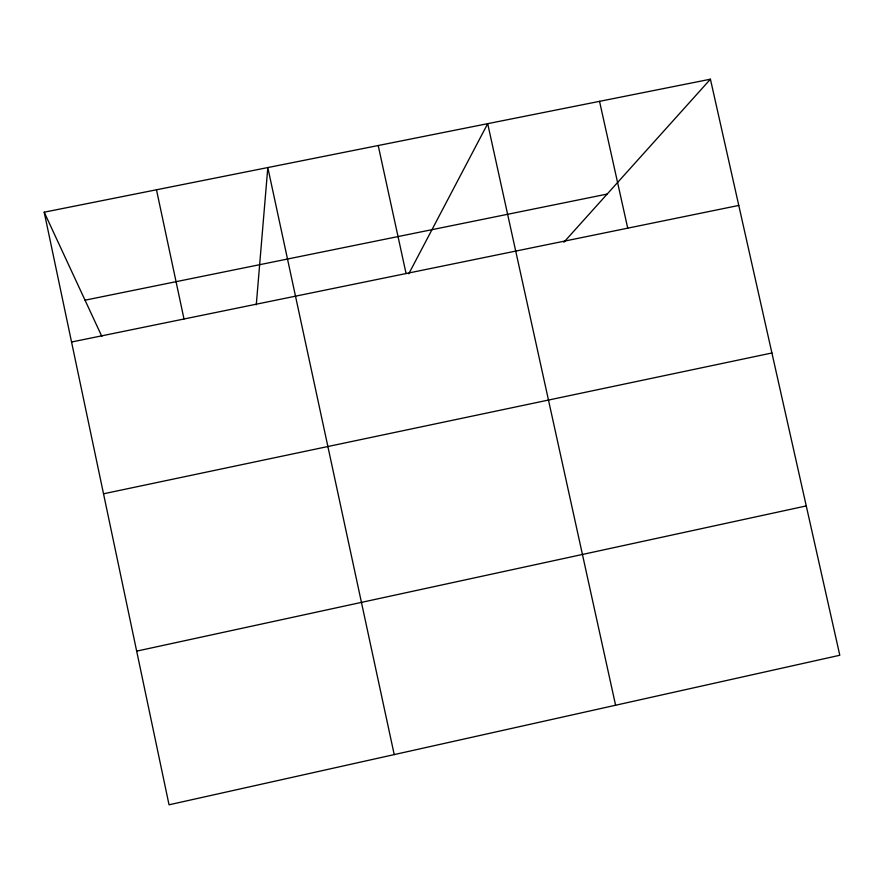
<?xml version="1.0" encoding="UTF-8"?>
<svg xmlns="http://www.w3.org/2000/svg" width="884" height="884" viewBox="0 0 884 884"><rect width="100%" height="100%" fill="white"/><g stroke="black" fill="none" stroke-linecap="round" stroke-linejoin="round"><path stroke-width="1.33" d="M256.272 304.825L267.808 167.562L394.22 754.593M408.773 273.808L487.692 123.672L615.596 705.233M563.848 242.271L710.427 79.206L839.8 655.254L169.043 804.794L44.2 212.193L710.427 79.206M136.666 651.132L806.263 505.924M103.527 493.791L771.92 352.981M71.549 342.02L738.781 205.431M85.041 300.184L607.164 194.071M44.2 212.193L101.859 336.439M599.54 101.34L627.728 228.171M378.208 145.517L406.076 273.543M156.479 189.784L184.005 319.002"/></g></svg>
